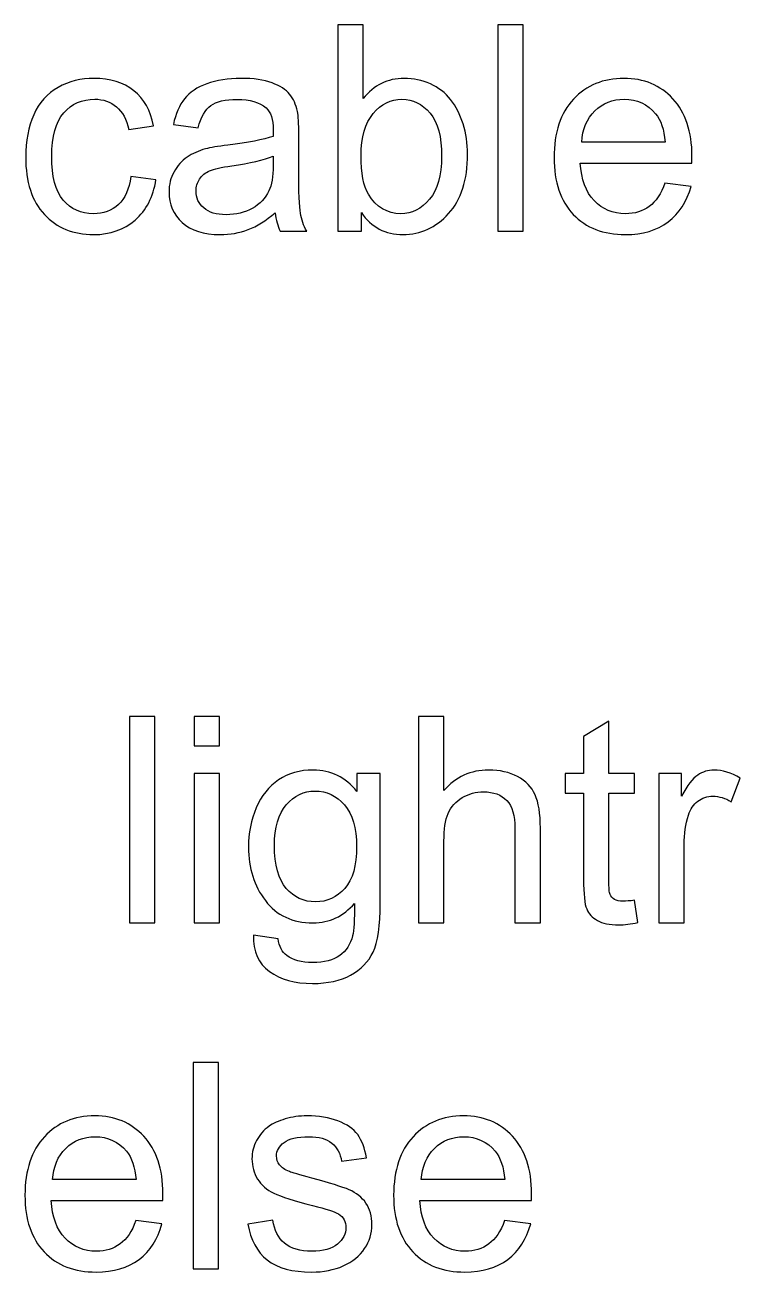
# Model space of a CAD drawing. Header units: centimetres. Extents: x -233 to -82, y 123 to 153.
# Drawn here: x -167.858 to -166.983, y 142.316 to 143.843 of the extents above; entities that cross this region are included whole.
import ezdxf

# ---------------------------------------------------------------- set-up
doc = ezdxf.new("R2010")
doc.units = ezdxf.units.CM
doc.header["$MEASUREMENT"] = 0
doc.layers.add('layer 1', color=7, linetype='Continuous')

msp = doc.modelspace()

# ---------------------------------------------------------------- linework, layer by layer
at = {"layer": 'layer 1'}
for points, knots in [([(-167.4461, 143.59027), (-167.4461, 143.59027), (-167.4748, 143.59027), (-167.4748, 143.59027), (-167.4748, 143.59027), (-167.4748, 143.59027), (-167.4748, 143.84277), (-167.4748, 143.84277), (-167.4748, 143.84277), (-167.4748, 143.84277), (-167.4438, 143.84277), (-167.4438, 143.84277), (-167.4438, 143.84277), (-167.4438, 143.84277), (-167.4438, 143.75267), (-167.4438, 143.75267), (-167.4438, 143.75267), (-167.4307, 143.76917), (-167.414, 143.77737), (-167.3937, 143.77737), (-167.3937, 143.77737), (-167.3824, 143.77737), (-167.3718, 143.77507), (-167.3617, 143.77057), (-167.3617, 143.77057), (-167.3517, 143.76607), (-167.3434, 143.75967), (-167.3369, 143.75147), (-167.3369, 143.75147), (-167.3304, 143.74317), (-167.3254, 143.73327), (-167.3217, 143.72167), (-167.3217, 143.72167), (-167.318, 143.71007), (-167.3162, 143.69767), (-167.3162, 143.68447), (-167.3162, 143.68447), (-167.3162, 143.65317), (-167.3239, 143.62897), (-167.3394, 143.61187), (-167.3394, 143.61187), (-167.3549, 143.59477), (-167.3735, 143.58617), (-167.3952, 143.58617), (-167.3952, 143.58617), (-167.4168, 143.58617), (-167.4338, 143.59517), (-167.4461, 143.61317), (-167.4461, 143.61317), (-167.4461, 143.61317), (-167.4461, 143.59027), (-167.4461, 143.59027)], [0, 0, 0, 0, 0.0714286, 0.0714286, 0.0714286, 0.0714286, 0.1428571, 0.1428571, 0.1428571, 0.1428571, 0.2142857, 0.2142857, 0.2142857, 0.2142857, 0.2857143, 0.2857143, 0.2857143, 0.2857143, 0.3571429, 0.3571429, 0.3571429, 0.3571429, 0.4285714, 0.4285714, 0.4285714, 0.4285714, 0.5, 0.5, 0.5, 0.5, 0.5714286, 0.5714286, 0.5714286, 0.5714286, 0.6428571, 0.6428571, 0.6428571, 0.6428571, 0.7142857, 0.7142857, 0.7142857, 0.7142857, 0.7857143, 0.7857143, 0.7857143, 0.7857143, 0.8571429, 0.8571429, 0.8571429, 0.8571429, 1, 1, 1, 1]), ([(-167.2791, 143.59027), (-167.2791, 143.59027), (-167.2791, 143.84277), (-167.2791, 143.84277), (-167.2791, 143.84277), (-167.2791, 143.84277), (-167.2481, 143.84277), (-167.2481, 143.84277), (-167.2481, 143.84277), (-167.2481, 143.84277), (-167.2481, 143.59027), (-167.2481, 143.59027), (-167.2481, 143.59027), (-167.2481, 143.59027), (-167.2791, 143.59027), (-167.2791, 143.59027)], [0, 0, 0, 0, 0.2, 0.2, 0.2, 0.2, 0.4, 0.4, 0.4, 0.4, 0.6, 0.6, 0.6, 0.6, 1, 1, 1, 1]), ([(-167.7279, 143.65727), (-167.7279, 143.65727), (-167.6974, 143.65327), (-167.6974, 143.65327), (-167.6974, 143.65327), (-167.7007, 143.63227), (-167.7092, 143.61587), (-167.7229, 143.60397), (-167.7229, 143.60397), (-167.7366, 143.59207), (-167.7535, 143.58617), (-167.7735, 143.58617), (-167.7735, 143.58617), (-167.7986, 143.58617), (-167.8187, 143.59437), (-167.8339, 143.61077), (-167.8339, 143.61077), (-167.8491, 143.62707), (-167.8567, 143.65057), (-167.8567, 143.68107), (-167.8567, 143.68107), (-167.8567, 143.70077), (-167.8534, 143.71807), (-167.8469, 143.73287), (-167.8469, 143.73287), (-167.8404, 143.74767), (-167.8304, 143.75877), (-167.817, 143.76627), (-167.817, 143.76627), (-167.8036, 143.77367), (-167.789, 143.77737), (-167.7733, 143.77737), (-167.7733, 143.77737), (-167.7534, 143.77737), (-167.7372, 143.77237), (-167.7246, 143.76227), (-167.7246, 143.76227), (-167.712, 143.75217), (-167.7039, 143.73797), (-167.7003, 143.71947), (-167.7003, 143.71947), (-167.7003, 143.71947), (-167.7305, 143.71477), (-167.7305, 143.71477), (-167.7305, 143.71477), (-167.7334, 143.72707), (-167.7384, 143.73637), (-167.7457, 143.74257), (-167.7457, 143.74257), (-167.753, 143.74877), (-167.7618, 143.75187), (-167.7721, 143.75187), (-167.7721, 143.75187), (-167.7878, 143.75187), (-167.8005, 143.74627), (-167.8102, 143.73507), (-167.8102, 143.73507), (-167.82, 143.72387), (-167.8249, 143.70617), (-167.8249, 143.68187), (-167.8249, 143.68187), (-167.8249, 143.65737), (-167.8202, 143.63947), (-167.8107, 143.62837), (-167.8107, 143.62837), (-167.8013, 143.61727), (-167.789, 143.61167), (-167.7739, 143.61167), (-167.7739, 143.61167), (-167.7617, 143.61167), (-167.7515, 143.61537), (-167.7433, 143.62287), (-167.7433, 143.62287), (-167.7352, 143.63037), (-167.73, 143.64177), (-167.7279, 143.65727)], [0, 0, 0, 0, 0.05, 0.05, 0.05, 0.05, 0.1, 0.1, 0.1, 0.1, 0.15, 0.15, 0.15, 0.15, 0.2, 0.2, 0.2, 0.2, 0.25, 0.25, 0.25, 0.25, 0.3, 0.3, 0.3, 0.3, 0.35, 0.35, 0.35, 0.35, 0.4, 0.4, 0.4, 0.4, 0.45, 0.45, 0.45, 0.45, 0.5, 0.5, 0.5, 0.5, 0.55, 0.55, 0.55, 0.55, 0.6, 0.6, 0.6, 0.6, 0.65, 0.65, 0.65, 0.65, 0.7, 0.7, 0.7, 0.7, 0.75, 0.75, 0.75, 0.75, 0.8, 0.8, 0.8, 0.8, 0.85, 0.85, 0.85, 0.85, 0.9, 0.9, 0.9, 0.9, 1, 1, 1, 1]), ([(-167.5515, 143.61287), (-167.563, 143.60307), (-167.574, 143.59617), (-167.5846, 143.59217), (-167.5846, 143.59217), (-167.5953, 143.58817), (-167.6067, 143.58617), (-167.6188, 143.58617), (-167.6188, 143.58617), (-167.6389, 143.58617), (-167.6544, 143.59107), (-167.6652, 143.60087), (-167.6652, 143.60087), (-167.676, 143.61067), (-167.6814, 143.62317), (-167.6814, 143.63847), (-167.6814, 143.63847), (-167.6814, 143.64747), (-167.6793, 143.65567), (-167.6752, 143.66307), (-167.6752, 143.66307), (-167.6711, 143.67047), (-167.6658, 143.67637), (-167.6592, 143.68087), (-167.6592, 143.68087), (-167.6526, 143.68537), (-167.6452, 143.68877), (-167.6369, 143.69107), (-167.6369, 143.69107), (-167.6308, 143.69267), (-167.6217, 143.69417), (-167.6094, 143.69567), (-167.6094, 143.69567), (-167.5843, 143.69867), (-167.5659, 143.70227), (-167.5541, 143.70637), (-167.5541, 143.70637), (-167.554, 143.71067), (-167.5539, 143.71337), (-167.5539, 143.71447), (-167.5539, 143.71447), (-167.5539, 143.72707), (-167.5568, 143.73597), (-167.5627, 143.74117), (-167.5627, 143.74117), (-167.5706, 143.74817), (-167.5824, 143.75167), (-167.598, 143.75167), (-167.598, 143.75167), (-167.6126, 143.75167), (-167.6234, 143.74917), (-167.6303, 143.74407), (-167.6303, 143.74407), (-167.6372, 143.73897), (-167.6424, 143.72987), (-167.6457, 143.71687), (-167.6457, 143.71687), (-167.6457, 143.71687), (-167.676, 143.72097), (-167.676, 143.72097), (-167.676, 143.72097), (-167.6733, 143.73397), (-167.6687, 143.74447), (-167.6624, 143.75247), (-167.6624, 143.75247), (-167.6561, 143.76037), (-167.6469, 143.76657), (-167.635, 143.77087), (-167.635, 143.77087), (-167.6231, 143.77517), (-167.6092, 143.77737), (-167.5935, 143.77737), (-167.5935, 143.77737), (-167.5779, 143.77737), (-167.5652, 143.77557), (-167.5554, 143.77187), (-167.5554, 143.77187), (-167.5457, 143.76817), (-167.5385, 143.76347), (-167.5339, 143.75797), (-167.5339, 143.75797), (-167.5293, 143.75237), (-167.5261, 143.74537), (-167.5243, 143.73687), (-167.5243, 143.73687), (-167.5232, 143.73157), (-167.5227, 143.72207), (-167.5227, 143.70827), (-167.5227, 143.70827), (-167.5227, 143.70827), (-167.5227, 143.66697), (-167.5227, 143.66697), (-167.5227, 143.66697), (-167.5227, 143.63807), (-167.522, 143.61987), (-167.5207, 143.61227), (-167.5207, 143.61227), (-167.5194, 143.60457), (-167.5168, 143.59727), (-167.5129, 143.59027), (-167.5129, 143.59027), (-167.5129, 143.59027), (-167.5453, 143.59027), (-167.5453, 143.59027), (-167.5453, 143.59027), (-167.5485, 143.59667), (-167.5506, 143.60417), (-167.5515, 143.61287)], [0, 0, 0, 0, 0.0357143, 0.0357143, 0.0357143, 0.0357143, 0.0714286, 0.0714286, 0.0714286, 0.0714286, 0.1071429, 0.1071429, 0.1071429, 0.1071429, 0.1428571, 0.1428571, 0.1428571, 0.1428571, 0.1785714, 0.1785714, 0.1785714, 0.1785714, 0.2142857, 0.2142857, 0.2142857, 0.2142857, 0.25, 0.25, 0.25, 0.25, 0.2857143, 0.2857143, 0.2857143, 0.2857143, 0.3214286, 0.3214286, 0.3214286, 0.3214286, 0.3571429, 0.3571429, 0.3571429, 0.3571429, 0.3928571, 0.3928571, 0.3928571, 0.3928571, 0.4285714, 0.4285714, 0.4285714, 0.4285714, 0.4642857, 0.4642857, 0.4642857, 0.4642857, 0.5, 0.5, 0.5, 0.5, 0.5357143, 0.5357143, 0.5357143, 0.5357143, 0.5714286, 0.5714286, 0.5714286, 0.5714286, 0.6071429, 0.6071429, 0.6071429, 0.6071429, 0.6428571, 0.6428571, 0.6428571, 0.6428571, 0.6785714, 0.6785714, 0.6785714, 0.6785714, 0.7142857, 0.7142857, 0.7142857, 0.7142857, 0.75, 0.75, 0.75, 0.75, 0.7857143, 0.7857143, 0.7857143, 0.7857143, 0.8214286, 0.8214286, 0.8214286, 0.8214286, 0.8571429, 0.8571429, 0.8571429, 0.8571429, 0.8928571, 0.8928571, 0.8928571, 0.8928571, 0.9285714, 0.9285714, 0.9285714, 0.9285714, 1, 1, 1, 1]), ([(-167.0748, 143.64917), (-167.0748, 143.64917), (-167.0428, 143.64517), (-167.0428, 143.64517), (-167.0428, 143.64517), (-167.0479, 143.62647), (-167.0572, 143.61197), (-167.0709, 143.60167), (-167.0709, 143.60167), (-167.0846, 143.59137), (-167.102, 143.58617), (-167.1232, 143.58617), (-167.1232, 143.58617), (-167.15, 143.58617), (-167.1712, 143.59437), (-167.1869, 143.61087), (-167.1869, 143.61087), (-167.2026, 143.62737), (-167.2104, 143.65047), (-167.2104, 143.68017), (-167.2104, 143.68017), (-167.2104, 143.71097), (-167.2025, 143.73487), (-167.1866, 143.75187), (-167.1866, 143.75187), (-167.1707, 143.76887), (-167.1502, 143.77737), (-167.1249, 143.77737), (-167.1249, 143.77737), (-167.1005, 143.77737), (-167.0805, 143.76907), (-167.065, 143.75237), (-167.065, 143.75237), (-167.0495, 143.73567), (-167.0417, 143.71227), (-167.0417, 143.68207), (-167.0417, 143.68207), (-167.0417, 143.68027), (-167.0418, 143.67747), (-167.0419, 143.67377), (-167.0419, 143.67377), (-167.0419, 143.67377), (-167.1783, 143.67377), (-167.1783, 143.67377), (-167.1783, 143.67377), (-167.1772, 143.65367), (-167.1715, 143.63837), (-167.1613, 143.62767), (-167.1613, 143.62767), (-167.1511, 143.61697), (-167.1383, 143.61167), (-167.123, 143.61167), (-167.123, 143.61167), (-167.1117, 143.61167), (-167.102, 143.61467), (-167.0939, 143.62067), (-167.0939, 143.62067), (-167.0859, 143.62657), (-167.0795, 143.63607), (-167.0748, 143.64917)], [0, 0, 0, 0, 0.0625, 0.0625, 0.0625, 0.0625, 0.125, 0.125, 0.125, 0.125, 0.1875, 0.1875, 0.1875, 0.1875, 0.25, 0.25, 0.25, 0.25, 0.3125, 0.3125, 0.3125, 0.3125, 0.375, 0.375, 0.375, 0.375, 0.4375, 0.4375, 0.4375, 0.4375, 0.5, 0.5, 0.5, 0.5, 0.5625, 0.5625, 0.5625, 0.5625, 0.625, 0.625, 0.625, 0.625, 0.6875, 0.6875, 0.6875, 0.6875, 0.75, 0.75, 0.75, 0.75, 0.8125, 0.8125, 0.8125, 0.8125, 0.875, 0.875, 0.875, 0.875, 1, 1, 1, 1]), ([(-167.4464, 143.68307), (-167.4464, 143.66117), (-167.4434, 143.64527), (-167.4374, 143.63557), (-167.4374, 143.63557), (-167.4277, 143.61967), (-167.4145, 143.61167), (-167.3978, 143.61167), (-167.3978, 143.61167), (-167.3843, 143.61167), (-167.3726, 143.61757), (-167.3627, 143.62937), (-167.3627, 143.62937), (-167.3528, 143.64107), (-167.3479, 143.65857), (-167.3479, 143.68187), (-167.3479, 143.68187), (-167.3479, 143.70577), (-167.3526, 143.72347), (-167.3621, 143.73487), (-167.3621, 143.73487), (-167.3716, 143.74617), (-167.383, 143.75187), (-167.3964, 143.75187), (-167.3964, 143.75187), (-167.41, 143.75187), (-167.4217, 143.74597), (-167.4316, 143.73427), (-167.4316, 143.73427), (-167.4415, 143.72247), (-167.4464, 143.70537), (-167.4464, 143.68307)], [0, 0, 0, 0, 0.1111111, 0.1111111, 0.1111111, 0.1111111, 0.2222222, 0.2222222, 0.2222222, 0.2222222, 0.3333333, 0.3333333, 0.3333333, 0.3333333, 0.4444444, 0.4444444, 0.4444444, 0.4444444, 0.5555556, 0.5555556, 0.5555556, 0.5555556, 0.6666667, 0.6666667, 0.6666667, 0.6666667, 0.7777778, 0.7777778, 0.7777778, 0.7777778, 1, 1, 1, 1]), ([(-167.1766, 143.69927), (-167.1766, 143.69927), (-167.0745, 143.69927), (-167.0745, 143.69927), (-167.0745, 143.69927), (-167.0758, 143.71467), (-167.0797, 143.72627), (-167.0862, 143.73397), (-167.0862, 143.73397), (-167.0961, 143.74587), (-167.1089, 143.75187), (-167.1246, 143.75187), (-167.1246, 143.75187), (-167.1389, 143.75187), (-167.1508, 143.74707), (-167.1605, 143.73757), (-167.1605, 143.73757), (-167.1702, 143.72807), (-167.1756, 143.71527), (-167.1766, 143.69927)], [0, 0, 0, 0, 0.1666667, 0.1666667, 0.1666667, 0.1666667, 0.3333333, 0.3333333, 0.3333333, 0.3333333, 0.5, 0.5, 0.5, 0.5, 0.6666667, 0.6666667, 0.6666667, 0.6666667, 1, 1, 1, 1]), ([(-167.5541, 143.68207), (-167.5653, 143.67747), (-167.5822, 143.67357), (-167.6047, 143.67037), (-167.6047, 143.67037), (-167.6174, 143.66847), (-167.6264, 143.66647), (-167.6317, 143.66417), (-167.6317, 143.66417), (-167.637, 143.66187), (-167.6411, 143.65857), (-167.644, 143.65417), (-167.644, 143.65417), (-167.6469, 143.64967), (-167.6483, 143.64477), (-167.6483, 143.63937), (-167.6483, 143.63937), (-167.6483, 143.63107), (-167.6452, 143.62427), (-167.6389, 143.61877), (-167.6389, 143.61877), (-167.6326, 143.61327), (-167.6235, 143.61047), (-167.6114, 143.61047), (-167.6114, 143.61047), (-167.5995, 143.61047), (-167.5888, 143.61307), (-167.5795, 143.61827), (-167.5795, 143.61827), (-167.5702, 143.62347), (-167.5634, 143.63057), (-167.5591, 143.63967), (-167.5591, 143.63967), (-167.5558, 143.64667), (-167.5541, 143.65697), (-167.5541, 143.67067), (-167.5541, 143.67067), (-167.5541, 143.67067), (-167.5541, 143.68207), (-167.5541, 143.68207)], [0, 0, 0, 0, 0.0909091, 0.0909091, 0.0909091, 0.0909091, 0.1818182, 0.1818182, 0.1818182, 0.1818182, 0.2727273, 0.2727273, 0.2727273, 0.2727273, 0.3636364, 0.3636364, 0.3636364, 0.3636364, 0.4545455, 0.4545455, 0.4545455, 0.4545455, 0.5454545, 0.5454545, 0.5454545, 0.5454545, 0.6363636, 0.6363636, 0.6363636, 0.6363636, 0.7272727, 0.7272727, 0.7272727, 0.7272727, 0.8181818, 0.8181818, 0.8181818, 0.8181818, 1, 1, 1, 1]), ([(-167.7298, 142.74361), (-167.7298, 142.74361), (-167.7298, 142.99611), (-167.7298, 142.99611), (-167.7298, 142.99611), (-167.7298, 142.99611), (-167.6988, 142.99611), (-167.6988, 142.99611), (-167.6988, 142.99611), (-167.6988, 142.99611), (-167.6988, 142.74361), (-167.6988, 142.74361), (-167.6988, 142.74361), (-167.6988, 142.74361), (-167.7298, 142.74361), (-167.7298, 142.74361)], [0, 0, 0, 0, 0.2, 0.2, 0.2, 0.2, 0.4, 0.4, 0.4, 0.4, 0.6, 0.6, 0.6, 0.6, 1, 1, 1, 1]), ([(-167.6506, 142.96051), (-167.6506, 142.96051), (-167.6506, 142.99611), (-167.6506, 142.99611), (-167.6506, 142.99611), (-167.6506, 142.99611), (-167.6196, 142.99611), (-167.6196, 142.99611), (-167.6196, 142.99611), (-167.6196, 142.99611), (-167.6196, 142.96051), (-167.6196, 142.96051), (-167.6196, 142.96051), (-167.6196, 142.96051), (-167.6506, 142.96051), (-167.6506, 142.96051)], [0, 0, 0, 0, 0.2, 0.2, 0.2, 0.2, 0.4, 0.4, 0.4, 0.4, 0.6, 0.6, 0.6, 0.6, 1, 1, 1, 1]), ([(-167.3761, 142.74361), (-167.3761, 142.74361), (-167.3761, 142.99611), (-167.3761, 142.99611), (-167.3761, 142.99611), (-167.3761, 142.99611), (-167.3451, 142.99611), (-167.3451, 142.99611), (-167.3451, 142.99611), (-167.3451, 142.99611), (-167.3451, 142.90551), (-167.3451, 142.90551), (-167.3451, 142.90551), (-167.3306, 142.92231), (-167.3124, 142.93071), (-167.2904, 142.93071), (-167.2904, 142.93071), (-167.2768, 142.93071), (-167.265, 142.92801), (-167.255, 142.92271), (-167.255, 142.92271), (-167.2451, 142.91731), (-167.2379, 142.90991), (-167.2336, 142.90051), (-167.2336, 142.90051), (-167.2293, 142.89111), (-167.2271, 142.87741), (-167.2271, 142.85951), (-167.2271, 142.85951), (-167.2271, 142.85951), (-167.2271, 142.74361), (-167.2271, 142.74361), (-167.2271, 142.74361), (-167.2271, 142.74361), (-167.2582, 142.74361), (-167.2582, 142.74361), (-167.2582, 142.74361), (-167.2582, 142.74361), (-167.2582, 142.85951), (-167.2582, 142.85951), (-167.2582, 142.85951), (-167.2582, 142.87501), (-167.2615, 142.88631), (-167.2682, 142.89341), (-167.2682, 142.89341), (-167.2749, 142.90051), (-167.2844, 142.90401), (-167.2967, 142.90401), (-167.2967, 142.90401), (-167.3059, 142.90401), (-167.3145, 142.90161), (-167.3226, 142.89691), (-167.3226, 142.89691), (-167.3307, 142.89211), (-167.3365, 142.88561), (-167.3399, 142.87751), (-167.3399, 142.87751), (-167.3434, 142.86931), (-167.3451, 142.85801), (-167.3451, 142.84371), (-167.3451, 142.84371), (-167.3451, 142.84371), (-167.3451, 142.74361), (-167.3451, 142.74361), (-167.3451, 142.74361), (-167.3451, 142.74361), (-167.3761, 142.74361), (-167.3761, 142.74361)], [0, 0, 0, 0, 0.0555556, 0.0555556, 0.0555556, 0.0555556, 0.1111111, 0.1111111, 0.1111111, 0.1111111, 0.1666667, 0.1666667, 0.1666667, 0.1666667, 0.2222222, 0.2222222, 0.2222222, 0.2222222, 0.2777778, 0.2777778, 0.2777778, 0.2777778, 0.3333333, 0.3333333, 0.3333333, 0.3333333, 0.3888889, 0.3888889, 0.3888889, 0.3888889, 0.4444444, 0.4444444, 0.4444444, 0.4444444, 0.5, 0.5, 0.5, 0.5, 0.5555556, 0.5555556, 0.5555556, 0.5555556, 0.6111111, 0.6111111, 0.6111111, 0.6111111, 0.6666667, 0.6666667, 0.6666667, 0.6666667, 0.7222222, 0.7222222, 0.7222222, 0.7222222, 0.7777778, 0.7777778, 0.7777778, 0.7777778, 0.8333333, 0.8333333, 0.8333333, 0.8333333, 0.8888889, 0.8888889, 0.8888889, 0.8888889, 1, 1, 1, 1]), ([(-167.1122, 142.77131), (-167.1122, 142.77131), (-167.1078, 142.74391), (-167.1078, 142.74391), (-167.1078, 142.74391), (-167.1165, 142.74211), (-167.1243, 142.74121), (-167.1312, 142.74121), (-167.1312, 142.74121), (-167.1425, 142.74121), (-167.1512, 142.74301), (-167.1574, 142.74661), (-167.1574, 142.74661), (-167.1636, 142.75011), (-167.168, 142.75481), (-167.1705, 142.76061), (-167.1705, 142.76061), (-167.173, 142.76641), (-167.1743, 142.77861), (-167.1743, 142.79721), (-167.1743, 142.79721), (-167.1743, 142.79721), (-167.1743, 142.90241), (-167.1743, 142.90241), (-167.1743, 142.90241), (-167.1743, 142.90241), (-167.197, 142.90241), (-167.197, 142.90241), (-167.197, 142.90241), (-167.197, 142.90241), (-167.197, 142.92651), (-167.197, 142.92651), (-167.197, 142.92651), (-167.197, 142.92651), (-167.1743, 142.92651), (-167.1743, 142.92651), (-167.1743, 142.92651), (-167.1743, 142.92651), (-167.1743, 142.97181), (-167.1743, 142.97181), (-167.1743, 142.97181), (-167.1743, 142.97181), (-167.1434, 142.99041), (-167.1434, 142.99041), (-167.1434, 142.99041), (-167.1434, 142.99041), (-167.1434, 142.92651), (-167.1434, 142.92651), (-167.1434, 142.92651), (-167.1434, 142.92651), (-167.1122, 142.92651), (-167.1122, 142.92651), (-167.1122, 142.92651), (-167.1122, 142.92651), (-167.1122, 142.90241), (-167.1122, 142.90241), (-167.1122, 142.90241), (-167.1122, 142.90241), (-167.1434, 142.90241), (-167.1434, 142.90241), (-167.1434, 142.90241), (-167.1434, 142.90241), (-167.1434, 142.79541), (-167.1434, 142.79541), (-167.1434, 142.79541), (-167.1434, 142.78661), (-167.1429, 142.78091), (-167.1418, 142.77841), (-167.1418, 142.77841), (-167.1407, 142.77591), (-167.1389, 142.77391), (-167.1364, 142.77241), (-167.1364, 142.77241), (-167.1339, 142.77091), (-167.1304, 142.77011), (-167.1259, 142.77011), (-167.1259, 142.77011), (-167.1224, 142.77011), (-167.1179, 142.77051), (-167.1122, 142.77131)], [0, 0, 0, 0, 0.047619, 0.047619, 0.047619, 0.047619, 0.0952381, 0.0952381, 0.0952381, 0.0952381, 0.1428571, 0.1428571, 0.1428571, 0.1428571, 0.1904762, 0.1904762, 0.1904762, 0.1904762, 0.2380952, 0.2380952, 0.2380952, 0.2380952, 0.2857143, 0.2857143, 0.2857143, 0.2857143, 0.3333333, 0.3333333, 0.3333333, 0.3333333, 0.3809524, 0.3809524, 0.3809524, 0.3809524, 0.4285714, 0.4285714, 0.4285714, 0.4285714, 0.4761905, 0.4761905, 0.4761905, 0.4761905, 0.5238095, 0.5238095, 0.5238095, 0.5238095, 0.5714286, 0.5714286, 0.5714286, 0.5714286, 0.6190476, 0.6190476, 0.6190476, 0.6190476, 0.6666667, 0.6666667, 0.6666667, 0.6666667, 0.7142857, 0.7142857, 0.7142857, 0.7142857, 0.7619048, 0.7619048, 0.7619048, 0.7619048, 0.8095238, 0.8095238, 0.8095238, 0.8095238, 0.8571429, 0.8571429, 0.8571429, 0.8571429, 0.9047619, 0.9047619, 0.9047619, 0.9047619, 1, 1, 1, 1]), ([(-167.6506, 142.74361), (-167.6506, 142.74361), (-167.6506, 142.92651), (-167.6506, 142.92651), (-167.6506, 142.92651), (-167.6506, 142.92651), (-167.6196, 142.92651), (-167.6196, 142.92651), (-167.6196, 142.92651), (-167.6196, 142.92651), (-167.6196, 142.74361), (-167.6196, 142.74361), (-167.6196, 142.74361), (-167.6196, 142.74361), (-167.6506, 142.74361), (-167.6506, 142.74361)], [0, 0, 0, 0, 0.2, 0.2, 0.2, 0.2, 0.4, 0.4, 0.4, 0.4, 0.6, 0.6, 0.6, 0.6, 1, 1, 1, 1]), ([(-167.578, 142.72841), (-167.578, 142.72841), (-167.5479, 142.72401), (-167.5479, 142.72401), (-167.5479, 142.72401), (-167.5466, 142.71471), (-167.5431, 142.70791), (-167.5374, 142.70361), (-167.5374, 142.70361), (-167.5297, 142.69791), (-167.5192, 142.69501), (-167.5059, 142.69501), (-167.5059, 142.69501), (-167.4915, 142.69501), (-167.4804, 142.69791), (-167.4726, 142.70361), (-167.4726, 142.70361), (-167.4648, 142.70931), (-167.4595, 142.71741), (-167.4568, 142.72781), (-167.4568, 142.72781), (-167.4552, 142.73411), (-167.4544, 142.74731), (-167.4545, 142.76751), (-167.4545, 142.76751), (-167.468, 142.75161), (-167.4849, 142.74361), (-167.5052, 142.74361), (-167.5052, 142.74361), (-167.5303, 142.74361), (-167.5498, 142.75271), (-167.5635, 142.77081), (-167.5635, 142.77081), (-167.5773, 142.78891), (-167.5842, 142.81071), (-167.5842, 142.83611), (-167.5842, 142.83611), (-167.5842, 142.85361), (-167.581, 142.86971), (-167.5747, 142.88451), (-167.5747, 142.88451), (-167.5684, 142.89921), (-167.5593, 142.91061), (-167.5473, 142.91871), (-167.5473, 142.91871), (-167.5353, 142.92671), (-167.5212, 142.93071), (-167.505, 142.93071), (-167.505, 142.93071), (-167.4834, 142.93071), (-167.4656, 142.92201), (-167.4516, 142.90451), (-167.4516, 142.90451), (-167.4516, 142.90451), (-167.4516, 142.92651), (-167.4516, 142.92651), (-167.4516, 142.92651), (-167.4516, 142.92651), (-167.423, 142.92651), (-167.423, 142.92651), (-167.423, 142.92651), (-167.423, 142.92651), (-167.423, 142.76841), (-167.423, 142.76841), (-167.423, 142.76841), (-167.423, 142.73991), (-167.4259, 142.71971), (-167.4317, 142.70781), (-167.4317, 142.70781), (-167.4375, 142.69591), (-167.4467, 142.68661), (-167.4592, 142.67971), (-167.4592, 142.67971), (-167.4718, 142.67281), (-167.4873, 142.66941), (-167.5057, 142.66941), (-167.5057, 142.66941), (-167.5275, 142.66941), (-167.5451, 142.67431), (-167.5585, 142.68411), (-167.5585, 142.68411), (-167.572, 142.69391), (-167.5785, 142.70871), (-167.578, 142.72841)], [0, 0, 0, 0, 0.0454545, 0.0454545, 0.0454545, 0.0454545, 0.0909091, 0.0909091, 0.0909091, 0.0909091, 0.1363636, 0.1363636, 0.1363636, 0.1363636, 0.1818182, 0.1818182, 0.1818182, 0.1818182, 0.2272727, 0.2272727, 0.2272727, 0.2272727, 0.2727273, 0.2727273, 0.2727273, 0.2727273, 0.3181818, 0.3181818, 0.3181818, 0.3181818, 0.3636364, 0.3636364, 0.3636364, 0.3636364, 0.4090909, 0.4090909, 0.4090909, 0.4090909, 0.4545455, 0.4545455, 0.4545455, 0.4545455, 0.5, 0.5, 0.5, 0.5, 0.5454545, 0.5454545, 0.5454545, 0.5454545, 0.5909091, 0.5909091, 0.5909091, 0.5909091, 0.6363636, 0.6363636, 0.6363636, 0.6363636, 0.6818182, 0.6818182, 0.6818182, 0.6818182, 0.7272727, 0.7272727, 0.7272727, 0.7272727, 0.7727273, 0.7727273, 0.7727273, 0.7727273, 0.8181818, 0.8181818, 0.8181818, 0.8181818, 0.8636364, 0.8636364, 0.8636364, 0.8636364, 0.9090909, 0.9090909, 0.9090909, 0.9090909, 1, 1, 1, 1]), ([(-167.0823, 142.74361), (-167.0823, 142.74361), (-167.0823, 142.92651), (-167.0823, 142.92651), (-167.0823, 142.92651), (-167.0823, 142.92651), (-167.0544, 142.92651), (-167.0544, 142.92651), (-167.0544, 142.92651), (-167.0544, 142.92651), (-167.0544, 142.89881), (-167.0544, 142.89881), (-167.0544, 142.89881), (-167.0473, 142.91181), (-167.0407, 142.92041), (-167.0346, 142.92451), (-167.0346, 142.92451), (-167.0286, 142.92861), (-167.022, 142.93071), (-167.0148, 142.93071), (-167.0148, 142.93071), (-167.0043, 142.93071), (-166.9937, 142.92741), (-166.9829, 142.92071), (-166.9829, 142.92071), (-166.9829, 142.92071), (-166.9936, 142.89191), (-166.9936, 142.89191), (-166.9936, 142.89191), (-167.0011, 142.89641), (-167.0087, 142.89861), (-167.0163, 142.89861), (-167.0163, 142.89861), (-167.0231, 142.89861), (-167.0292, 142.89661), (-167.0346, 142.89251), (-167.0346, 142.89251), (-167.04, 142.88841), (-167.0438, 142.88281), (-167.0461, 142.87551), (-167.0461, 142.87551), (-167.0496, 142.86451), (-167.0513, 142.85251), (-167.0513, 142.83941), (-167.0513, 142.83941), (-167.0513, 142.83941), (-167.0513, 142.74361), (-167.0513, 142.74361), (-167.0513, 142.74361), (-167.0513, 142.74361), (-167.0823, 142.74361), (-167.0823, 142.74361)], [0, 0, 0, 0, 0.0714286, 0.0714286, 0.0714286, 0.0714286, 0.1428571, 0.1428571, 0.1428571, 0.1428571, 0.2142857, 0.2142857, 0.2142857, 0.2142857, 0.2857143, 0.2857143, 0.2857143, 0.2857143, 0.3571429, 0.3571429, 0.3571429, 0.3571429, 0.4285714, 0.4285714, 0.4285714, 0.4285714, 0.5, 0.5, 0.5, 0.5, 0.5714286, 0.5714286, 0.5714286, 0.5714286, 0.6428571, 0.6428571, 0.6428571, 0.6428571, 0.7142857, 0.7142857, 0.7142857, 0.7142857, 0.7857143, 0.7857143, 0.7857143, 0.7857143, 0.8571429, 0.8571429, 0.8571429, 0.8571429, 1, 1, 1, 1]), ([(-167.5524, 142.83831), (-167.5524, 142.81431), (-167.5476, 142.79681), (-167.5381, 142.78581), (-167.5381, 142.78581), (-167.5286, 142.77481), (-167.5166, 142.76931), (-167.5022, 142.76931), (-167.5022, 142.76931), (-167.488, 142.76931), (-167.4761, 142.77481), (-167.4664, 142.78581), (-167.4664, 142.78581), (-167.4567, 142.79671), (-167.4519, 142.81391), (-167.4519, 142.83731), (-167.4519, 142.83731), (-167.4519, 142.85971), (-167.4569, 142.87661), (-167.4668, 142.88801), (-167.4668, 142.88801), (-167.4767, 142.89931), (-167.4887, 142.90501), (-167.5028, 142.90501), (-167.5028, 142.90501), (-167.5165, 142.90501), (-167.5282, 142.89941), (-167.5379, 142.88821), (-167.5379, 142.88821), (-167.5476, 142.87701), (-167.5524, 142.86041), (-167.5524, 142.83831)], [0, 0, 0, 0, 0.1111111, 0.1111111, 0.1111111, 0.1111111, 0.2222222, 0.2222222, 0.2222222, 0.2222222, 0.3333333, 0.3333333, 0.3333333, 0.3333333, 0.4444444, 0.4444444, 0.4444444, 0.4444444, 0.5555556, 0.5555556, 0.5555556, 0.5555556, 0.6666667, 0.6666667, 0.6666667, 0.6666667, 0.7777778, 0.7777778, 0.7777778, 0.7777778, 1, 1, 1, 1]), ([(-167.6517, 142.32027), (-167.6517, 142.32027), (-167.6517, 142.57277), (-167.6517, 142.57277), (-167.6517, 142.57277), (-167.6517, 142.57277), (-167.6207, 142.57277), (-167.6207, 142.57277), (-167.6207, 142.57277), (-167.6207, 142.57277), (-167.6207, 142.32027), (-167.6207, 142.32027), (-167.6207, 142.32027), (-167.6207, 142.32027), (-167.6517, 142.32027), (-167.6517, 142.32027)], [0, 0, 0, 0, 0.2, 0.2, 0.2, 0.2, 0.4, 0.4, 0.4, 0.4, 0.6, 0.6, 0.6, 0.6, 1, 1, 1, 1]), ([(-167.722, 142.37917), (-167.722, 142.37917), (-167.69, 142.37517), (-167.69, 142.37517), (-167.69, 142.37517), (-167.6951, 142.35647), (-167.7044, 142.34197), (-167.7181, 142.33167), (-167.7181, 142.33167), (-167.7318, 142.32137), (-167.7492, 142.31617), (-167.7704, 142.31617), (-167.7704, 142.31617), (-167.7972, 142.31617), (-167.8184, 142.32437), (-167.8341, 142.34087), (-167.8341, 142.34087), (-167.8498, 142.35737), (-167.8576, 142.38047), (-167.8576, 142.41017), (-167.8576, 142.41017), (-167.8576, 142.44097), (-167.8497, 142.46487), (-167.8338, 142.48187), (-167.8338, 142.48187), (-167.8179, 142.49887), (-167.7974, 142.50737), (-167.7721, 142.50737), (-167.7721, 142.50737), (-167.7477, 142.50737), (-167.7277, 142.49907), (-167.7122, 142.48237), (-167.7122, 142.48237), (-167.6967, 142.46567), (-167.6889, 142.44227), (-167.6889, 142.41207), (-167.6889, 142.41207), (-167.6889, 142.41027), (-167.689, 142.40747), (-167.6891, 142.40377), (-167.6891, 142.40377), (-167.6891, 142.40377), (-167.8255, 142.40377), (-167.8255, 142.40377), (-167.8255, 142.40377), (-167.8244, 142.38367), (-167.8187, 142.36837), (-167.8085, 142.35767), (-167.8085, 142.35767), (-167.7983, 142.34697), (-167.7855, 142.34167), (-167.7702, 142.34167), (-167.7702, 142.34167), (-167.7589, 142.34167), (-167.7492, 142.34467), (-167.7411, 142.35067), (-167.7411, 142.35067), (-167.7331, 142.35657), (-167.7267, 142.36607), (-167.722, 142.37917)], [0, 0, 0, 0, 0.0625, 0.0625, 0.0625, 0.0625, 0.125, 0.125, 0.125, 0.125, 0.1875, 0.1875, 0.1875, 0.1875, 0.25, 0.25, 0.25, 0.25, 0.3125, 0.3125, 0.3125, 0.3125, 0.375, 0.375, 0.375, 0.375, 0.4375, 0.4375, 0.4375, 0.4375, 0.5, 0.5, 0.5, 0.5, 0.5625, 0.5625, 0.5625, 0.5625, 0.625, 0.625, 0.625, 0.625, 0.6875, 0.6875, 0.6875, 0.6875, 0.75, 0.75, 0.75, 0.75, 0.8125, 0.8125, 0.8125, 0.8125, 0.875, 0.875, 0.875, 0.875, 1, 1, 1, 1]), ([(-167.585, 142.37487), (-167.585, 142.37487), (-167.5544, 142.37967), (-167.5544, 142.37967), (-167.5544, 142.37967), (-167.5527, 142.36737), (-167.5479, 142.35797), (-167.54, 142.35147), (-167.54, 142.35147), (-167.5321, 142.34497), (-167.5211, 142.34167), (-167.507, 142.34167), (-167.507, 142.34167), (-167.4928, 142.34167), (-167.4822, 142.34457), (-167.4753, 142.35037), (-167.4753, 142.35037), (-167.4684, 142.35617), (-167.465, 142.36297), (-167.465, 142.37077), (-167.465, 142.37077), (-167.465, 142.37777), (-167.468, 142.38327), (-167.4741, 142.38727), (-167.4741, 142.38727), (-167.4784, 142.38997), (-167.4889, 142.39347), (-167.5058, 142.39777), (-167.5058, 142.39777), (-167.5285, 142.40347), (-167.5443, 142.40847), (-167.5531, 142.41267), (-167.5531, 142.41267), (-167.5619, 142.41687), (-167.5686, 142.42267), (-167.5731, 142.43007), (-167.5731, 142.43007), (-167.5776, 142.43747), (-167.5799, 142.44567), (-167.5799, 142.45467), (-167.5799, 142.45467), (-167.5799, 142.46277), (-167.578, 142.47037), (-167.5743, 142.47727), (-167.5743, 142.47727), (-167.5706, 142.48417), (-167.5655, 142.48997), (-167.559, 142.49457), (-167.559, 142.49457), (-167.5542, 142.49817), (-167.5476, 142.50117), (-167.5393, 142.50367), (-167.5393, 142.50367), (-167.531, 142.50617), (-167.522, 142.50737), (-167.5125, 142.50737), (-167.5125, 142.50737), (-167.4982, 142.50737), (-167.4856, 142.50527), (-167.4747, 142.50117), (-167.4747, 142.50117), (-167.4638, 142.49707), (-167.4558, 142.49147), (-167.4506, 142.48437), (-167.4506, 142.48437), (-167.4455, 142.47727), (-167.4419, 142.46787), (-167.44, 142.45597), (-167.44, 142.45597), (-167.44, 142.45597), (-167.4703, 142.45187), (-167.4703, 142.45187), (-167.4703, 142.45187), (-167.4717, 142.46127), (-167.4757, 142.46867), (-167.4823, 142.47397), (-167.4823, 142.47397), (-167.4889, 142.47927), (-167.4982, 142.48187), (-167.5103, 142.48187), (-167.5103, 142.48187), (-167.5245, 142.48187), (-167.5346, 142.47957), (-167.5407, 142.47487), (-167.5407, 142.47487), (-167.5468, 142.47017), (-167.5499, 142.46457), (-167.5499, 142.45827), (-167.5499, 142.45827), (-167.5499, 142.45417), (-167.5486, 142.45057), (-167.5461, 142.44737), (-167.5461, 142.44737), (-167.5436, 142.44407), (-167.5396, 142.44127), (-167.5342, 142.43917), (-167.5342, 142.43917), (-167.5311, 142.43797), (-167.522, 142.43527), (-167.5068, 142.43117), (-167.5068, 142.43117), (-167.4849, 142.42527), (-167.4696, 142.42057), (-167.4609, 142.41687), (-167.4609, 142.41687), (-167.4522, 142.41317), (-167.4454, 142.40767), (-167.4405, 142.40057), (-167.4405, 142.40057), (-167.4356, 142.39347), (-167.4331, 142.38457), (-167.4331, 142.37397), (-167.4331, 142.37397), (-167.4331, 142.36367), (-167.4361, 142.35397), (-167.4421, 142.34487), (-167.4421, 142.34487), (-167.4482, 142.33577), (-167.4569, 142.32867), (-167.4682, 142.32367), (-167.4682, 142.32367), (-167.4796, 142.31867), (-167.4925, 142.31617), (-167.5068, 142.31617), (-167.5068, 142.31617), (-167.5306, 142.31617), (-167.5487, 142.32107), (-167.5612, 142.33097), (-167.5612, 142.33097), (-167.5737, 142.34087), (-167.5816, 142.35547), (-167.585, 142.37487)], [0, 0, 0, 0, 0.0294118, 0.0294118, 0.0294118, 0.0294118, 0.0588235, 0.0588235, 0.0588235, 0.0588235, 0.0882353, 0.0882353, 0.0882353, 0.0882353, 0.1176471, 0.1176471, 0.1176471, 0.1176471, 0.1470588, 0.1470588, 0.1470588, 0.1470588, 0.1764706, 0.1764706, 0.1764706, 0.1764706, 0.2058824, 0.2058824, 0.2058824, 0.2058824, 0.2352941, 0.2352941, 0.2352941, 0.2352941, 0.2647059, 0.2647059, 0.2647059, 0.2647059, 0.2941176, 0.2941176, 0.2941176, 0.2941176, 0.3235294, 0.3235294, 0.3235294, 0.3235294, 0.3529412, 0.3529412, 0.3529412, 0.3529412, 0.3823529, 0.3823529, 0.3823529, 0.3823529, 0.4117647, 0.4117647, 0.4117647, 0.4117647, 0.4411765, 0.4411765, 0.4411765, 0.4411765, 0.4705882, 0.4705882, 0.4705882, 0.4705882, 0.5, 0.5, 0.5, 0.5, 0.5294118, 0.5294118, 0.5294118, 0.5294118, 0.5588235, 0.5588235, 0.5588235, 0.5588235, 0.5882353, 0.5882353, 0.5882353, 0.5882353, 0.6176471, 0.6176471, 0.6176471, 0.6176471, 0.6470588, 0.6470588, 0.6470588, 0.6470588, 0.6764706, 0.6764706, 0.6764706, 0.6764706, 0.7058824, 0.7058824, 0.7058824, 0.7058824, 0.7352941, 0.7352941, 0.7352941, 0.7352941, 0.7647059, 0.7647059, 0.7647059, 0.7647059, 0.7941176, 0.7941176, 0.7941176, 0.7941176, 0.8235294, 0.8235294, 0.8235294, 0.8235294, 0.8529412, 0.8529412, 0.8529412, 0.8529412, 0.8823529, 0.8823529, 0.8823529, 0.8823529, 0.9117647, 0.9117647, 0.9117647, 0.9117647, 0.9411765, 0.9411765, 0.9411765, 0.9411765, 1, 1, 1, 1]), ([(-167.271, 142.37917), (-167.271, 142.37917), (-167.239, 142.37517), (-167.239, 142.37517), (-167.239, 142.37517), (-167.2441, 142.35647), (-167.2534, 142.34197), (-167.2671, 142.33167), (-167.2671, 142.33167), (-167.2808, 142.32137), (-167.2982, 142.31617), (-167.3194, 142.31617), (-167.3194, 142.31617), (-167.3462, 142.31617), (-167.3674, 142.32437), (-167.3831, 142.34087), (-167.3831, 142.34087), (-167.3988, 142.35737), (-167.4066, 142.38047), (-167.4066, 142.41017), (-167.4066, 142.41017), (-167.4066, 142.44097), (-167.3987, 142.46487), (-167.3828, 142.48187), (-167.3828, 142.48187), (-167.3669, 142.49887), (-167.3464, 142.50737), (-167.3211, 142.50737), (-167.3211, 142.50737), (-167.2967, 142.50737), (-167.2767, 142.49907), (-167.2612, 142.48237), (-167.2612, 142.48237), (-167.2457, 142.46567), (-167.2379, 142.44227), (-167.2379, 142.41207), (-167.2379, 142.41207), (-167.2379, 142.41027), (-167.238, 142.40747), (-167.2381, 142.40377), (-167.2381, 142.40377), (-167.2381, 142.40377), (-167.3745, 142.40377), (-167.3745, 142.40377), (-167.3745, 142.40377), (-167.3734, 142.38367), (-167.3677, 142.36837), (-167.3575, 142.35767), (-167.3575, 142.35767), (-167.3473, 142.34697), (-167.3345, 142.34167), (-167.3192, 142.34167), (-167.3192, 142.34167), (-167.3079, 142.34167), (-167.2982, 142.34467), (-167.2901, 142.35067), (-167.2901, 142.35067), (-167.2821, 142.35657), (-167.2757, 142.36607), (-167.271, 142.37917)], [0, 0, 0, 0, 0.0625, 0.0625, 0.0625, 0.0625, 0.125, 0.125, 0.125, 0.125, 0.1875, 0.1875, 0.1875, 0.1875, 0.25, 0.25, 0.25, 0.25, 0.3125, 0.3125, 0.3125, 0.3125, 0.375, 0.375, 0.375, 0.375, 0.4375, 0.4375, 0.4375, 0.4375, 0.5, 0.5, 0.5, 0.5, 0.5625, 0.5625, 0.5625, 0.5625, 0.625, 0.625, 0.625, 0.625, 0.6875, 0.6875, 0.6875, 0.6875, 0.75, 0.75, 0.75, 0.75, 0.8125, 0.8125, 0.8125, 0.8125, 0.875, 0.875, 0.875, 0.875, 1, 1, 1, 1]), ([(-167.8238, 142.42927), (-167.8238, 142.42927), (-167.7217, 142.42927), (-167.7217, 142.42927), (-167.7217, 142.42927), (-167.723, 142.44467), (-167.7269, 142.45627), (-167.7334, 142.46397), (-167.7334, 142.46397), (-167.7433, 142.47587), (-167.7561, 142.48187), (-167.7718, 142.48187), (-167.7718, 142.48187), (-167.7861, 142.48187), (-167.798, 142.47707), (-167.8077, 142.46757), (-167.8077, 142.46757), (-167.8174, 142.45807), (-167.8228, 142.44527), (-167.8238, 142.42927)], [0, 0, 0, 0, 0.1666667, 0.1666667, 0.1666667, 0.1666667, 0.3333333, 0.3333333, 0.3333333, 0.3333333, 0.5, 0.5, 0.5, 0.5, 0.6666667, 0.6666667, 0.6666667, 0.6666667, 1, 1, 1, 1]), ([(-167.3728, 142.42927), (-167.3728, 142.42927), (-167.2707, 142.42927), (-167.2707, 142.42927), (-167.2707, 142.42927), (-167.272, 142.44467), (-167.2759, 142.45627), (-167.2824, 142.46397), (-167.2824, 142.46397), (-167.2923, 142.47587), (-167.3051, 142.48187), (-167.3208, 142.48187), (-167.3208, 142.48187), (-167.3351, 142.48187), (-167.347, 142.47707), (-167.3567, 142.46757), (-167.3567, 142.46757), (-167.3664, 142.45807), (-167.3718, 142.44527), (-167.3728, 142.42927)], [0, 0, 0, 0, 0.1666667, 0.1666667, 0.1666667, 0.1666667, 0.3333333, 0.3333333, 0.3333333, 0.3333333, 0.5, 0.5, 0.5, 0.5, 0.6666667, 0.6666667, 0.6666667, 0.6666667, 1, 1, 1, 1])]:
    msp.add_open_spline(points, degree=3, knots=knots, dxfattribs=at)

doc.saveas('drawing.dxf')
